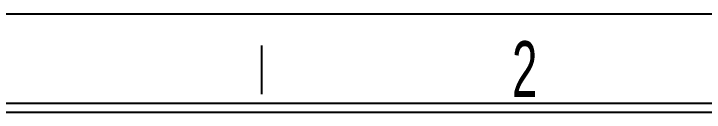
# Model space of a CAD drawing. Extents: x 2 to 295, y 1 to 209.
# Drawn here: x 78.2 to 154.7, y 197.8 to 208.7 of the extents above; entities that cross this region are included whole.
import ezdxf

# ---------------------------------------------------------------- set-up
doc = ezdxf.new("R2010")
doc.units = 0
doc.linetypes.add('SLD-实线', pattern=[0])
doc.layers.add('SLD-0', color=179, linetype='SLD-实线')
doc.styles.add('SLDTEXTSTYLE3', font='GOTHIC.TTF', dxfattribs={"width": 0.61171})

msp = doc.modelspace()

# ---------------------------------------------------------------- linework, layer by layer
at = {"layer": 'SLD-0'}
for p, q in [((1.812, 208.674), (295.107, 208.674)), ((12.675, 197.811), (289.181, 197.811))]:
    msp.add_line(p, q, dxfattribs=at)
at = {"layer": 'SLD-0', "color": 6, "linetype": 'SLD-实线'}
for p, q in [((105.701, 199.786), (105.701, 205.169)), ((11.687, 198.799), (290.169, 198.799))]:
    msp.add_line(p, q, dxfattribs=at)

# ---------------------------------------------------------------- texts
at = {"layer": 'SLD-0', "insert": (133.388, 205.655), "char_height": 6.172, "attachment_point": 1, "style": 'SLDTEXTSTYLE3'}
msp.add_mtext('2', dxfattribs=at)

doc.saveas('drawing.dxf')
